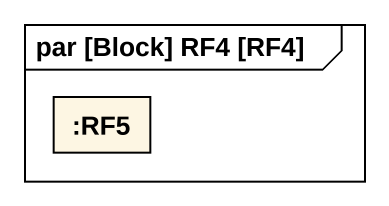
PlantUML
@startuml
mainframe par [Block] RF4 [RF4]
rectangle ":RF5" as RF5
@enduml
